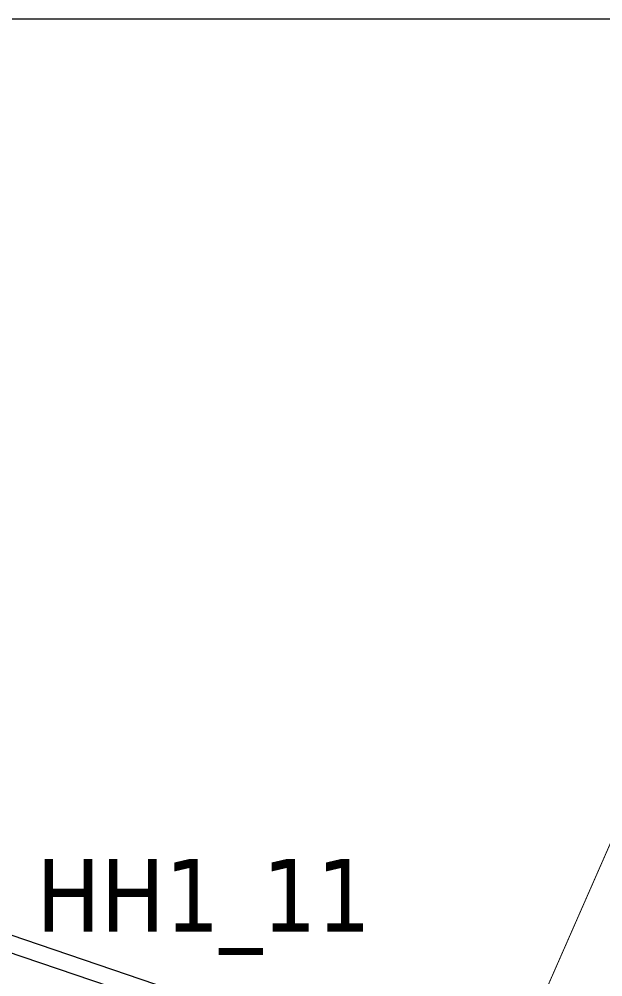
# Model space of a CAD drawing. Header units: metres. Extents: x 0 to 551036, y 0 to 1845929.
# Drawn here: x 544763.5 to 545065.3, y 1844163 to 1844658.4 of the extents above; entities that cross this region are included whole.
import ezdxf

# ---------------------------------------------------------------- set-up
doc = ezdxf.new("R2010")
doc.units = ezdxf.units.M
doc.header["$MEASUREMENT"] = 0
doc.linetypes.add('BD HH1 KEM TMB$0$DASHDOT2', pattern=[0.5, 0.25, -0.125, 0, -0.125])
for name, color, linetype, lineweight in [('_0', 7, 'Continuous', 0), ('BD HH1 KEM TMB$0$Ranh', 7, 'Continuous', 0), ('HH1', 7, 'Continuous', 0), ('Q-CORRIDO', 7, 'Continuous', 0)]:
    doc.layers.add(name, color=color, linetype=linetype, lineweight=lineweight)
doc.styles.add('PECC5_TEXT', font='tahoma.ttf')

msp = doc.modelspace()

# ---------------------------------------------------------------- linework, layer by layer
at = {"layer": '_0', "flags": 128}
for points in [[(547771.494, 1842794.771), (547757.579, 1842804.318), (547055.819, 1843042.132), (546769.738, 1843134.912), (546382.573, 1843267.879), (546283.464, 1843301.159), (546272.397, 1843313.432), (546226.057, 1843510.534), (545522.782, 1843823.924), (545516.574, 1843827.875), (545162.705, 1844092.38), (545147.06543, 1844098.55328), (544954.439, 1844117.984), (544037.891, 1844430.588), (544029.367, 1844435.383)], [(547748.177, 1842791.638), (547050.654, 1843026.907), (546767.4287, 1843128.47227), (546379.939, 1843260.162), (546271.45, 1843289.066), (546259.673, 1843301.685), (546209.361, 1843506.378), (545518.811, 1843817.765), (545512.468, 1843822.27), (545156.647, 1844076.321), (545140.897, 1844082.926), (544961.961, 1844108.201), (544953.29793, 1844109.34529), (544032.919, 1844422.139), (544024.52332, 1844426.97639)]]:
    msp.add_lwpolyline(points, dxfattribs=at)
at = {"layer": 'BD HH1 KEM TMB$0$Ranh', "color": 3, "linetype": 'BD HH1 KEM TMB$0$DASHDOT2', "ltscale": 6, "const_width": 0.5}
msp.add_lwpolyline([(545023.93705, 1844128.94621), (545085.16484, 1844268.50702)], dxfattribs=at)
at = {"layer": 'Q-CORRIDO', "color": 5, "flags": 128}
msp.add_lwpolyline([(545227.28122, 1844359.60383), (545227.28122, 1844658.39436), (544055.45578, 1844658.39436)], dxfattribs=at)

# ---------------------------------------------------------------- texts
at = {"layer": 'HH1', "color": 1, "lineweight": 13, "style": 'PECC5_TEXT'}
msp.add_text('HH1_11', height=37.5, dxfattribs=at).set_placement((544772.36045, 1844186.454))

doc.saveas('drawing.dxf')
